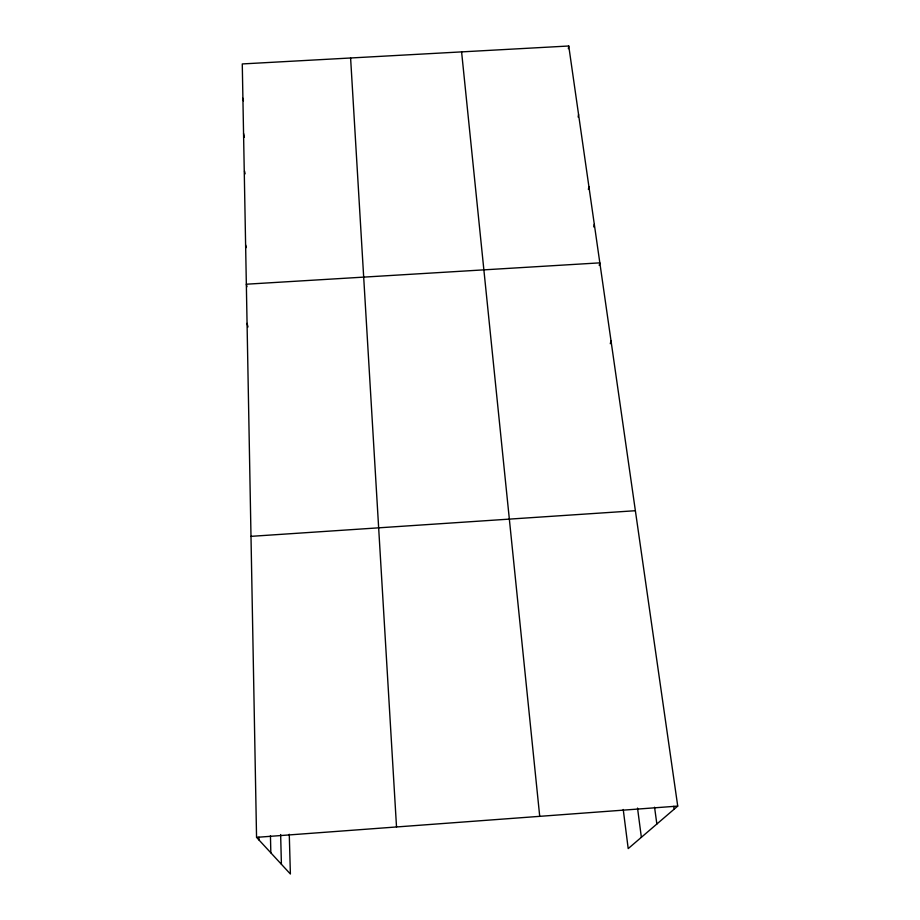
<?xml version="1.0" encoding="UTF-8"?>
<svg xmlns="http://www.w3.org/2000/svg" width="920" height="920" viewBox="0 0 920 920"><rect width="100%" height="100%" fill="white"/><g stroke="black" fill="none" stroke-linecap="round" stroke-linejoin="round"><path stroke-width="1.38" d="M568.353 48.679L568.744 46L242.27 63.94L256.553 837.349L290.386 874L289.271 834.268M578.139 117.047L578.565 114.494M588.386 189.439L588.915 186.679M593.745 226.918L594.308 224.25M599.254 265.431L599.84 262.855L246.341 284.211L246.951 286.741M610.282 343.689L611.029 340.917M568.744 46L677.73 806.104L628.199 848.608L623.231 809.496M256.553 837.349L677.73 806.104M250.999 536.348L635.375 510.715M247.066 323.357L247.997 326.991M245.617 244.984L246.226 247.606M244.524 171.062L245.122 173.857M243.558 133.492L244.329 137.264M242.903 98.256L243.42 100.843M673.785 806.311L674.188 809.14M654.557 807.219L656.857 824.021M637.525 808.082L641.366 837.315M461.598 51.888L539.718 816.339M350.6 57.983L396.52 826.965M280.646 834.543L281.405 864.271M270.445 835.705L270.836 852.817M258.923 837.165L258.98 839.971"/></g></svg>
